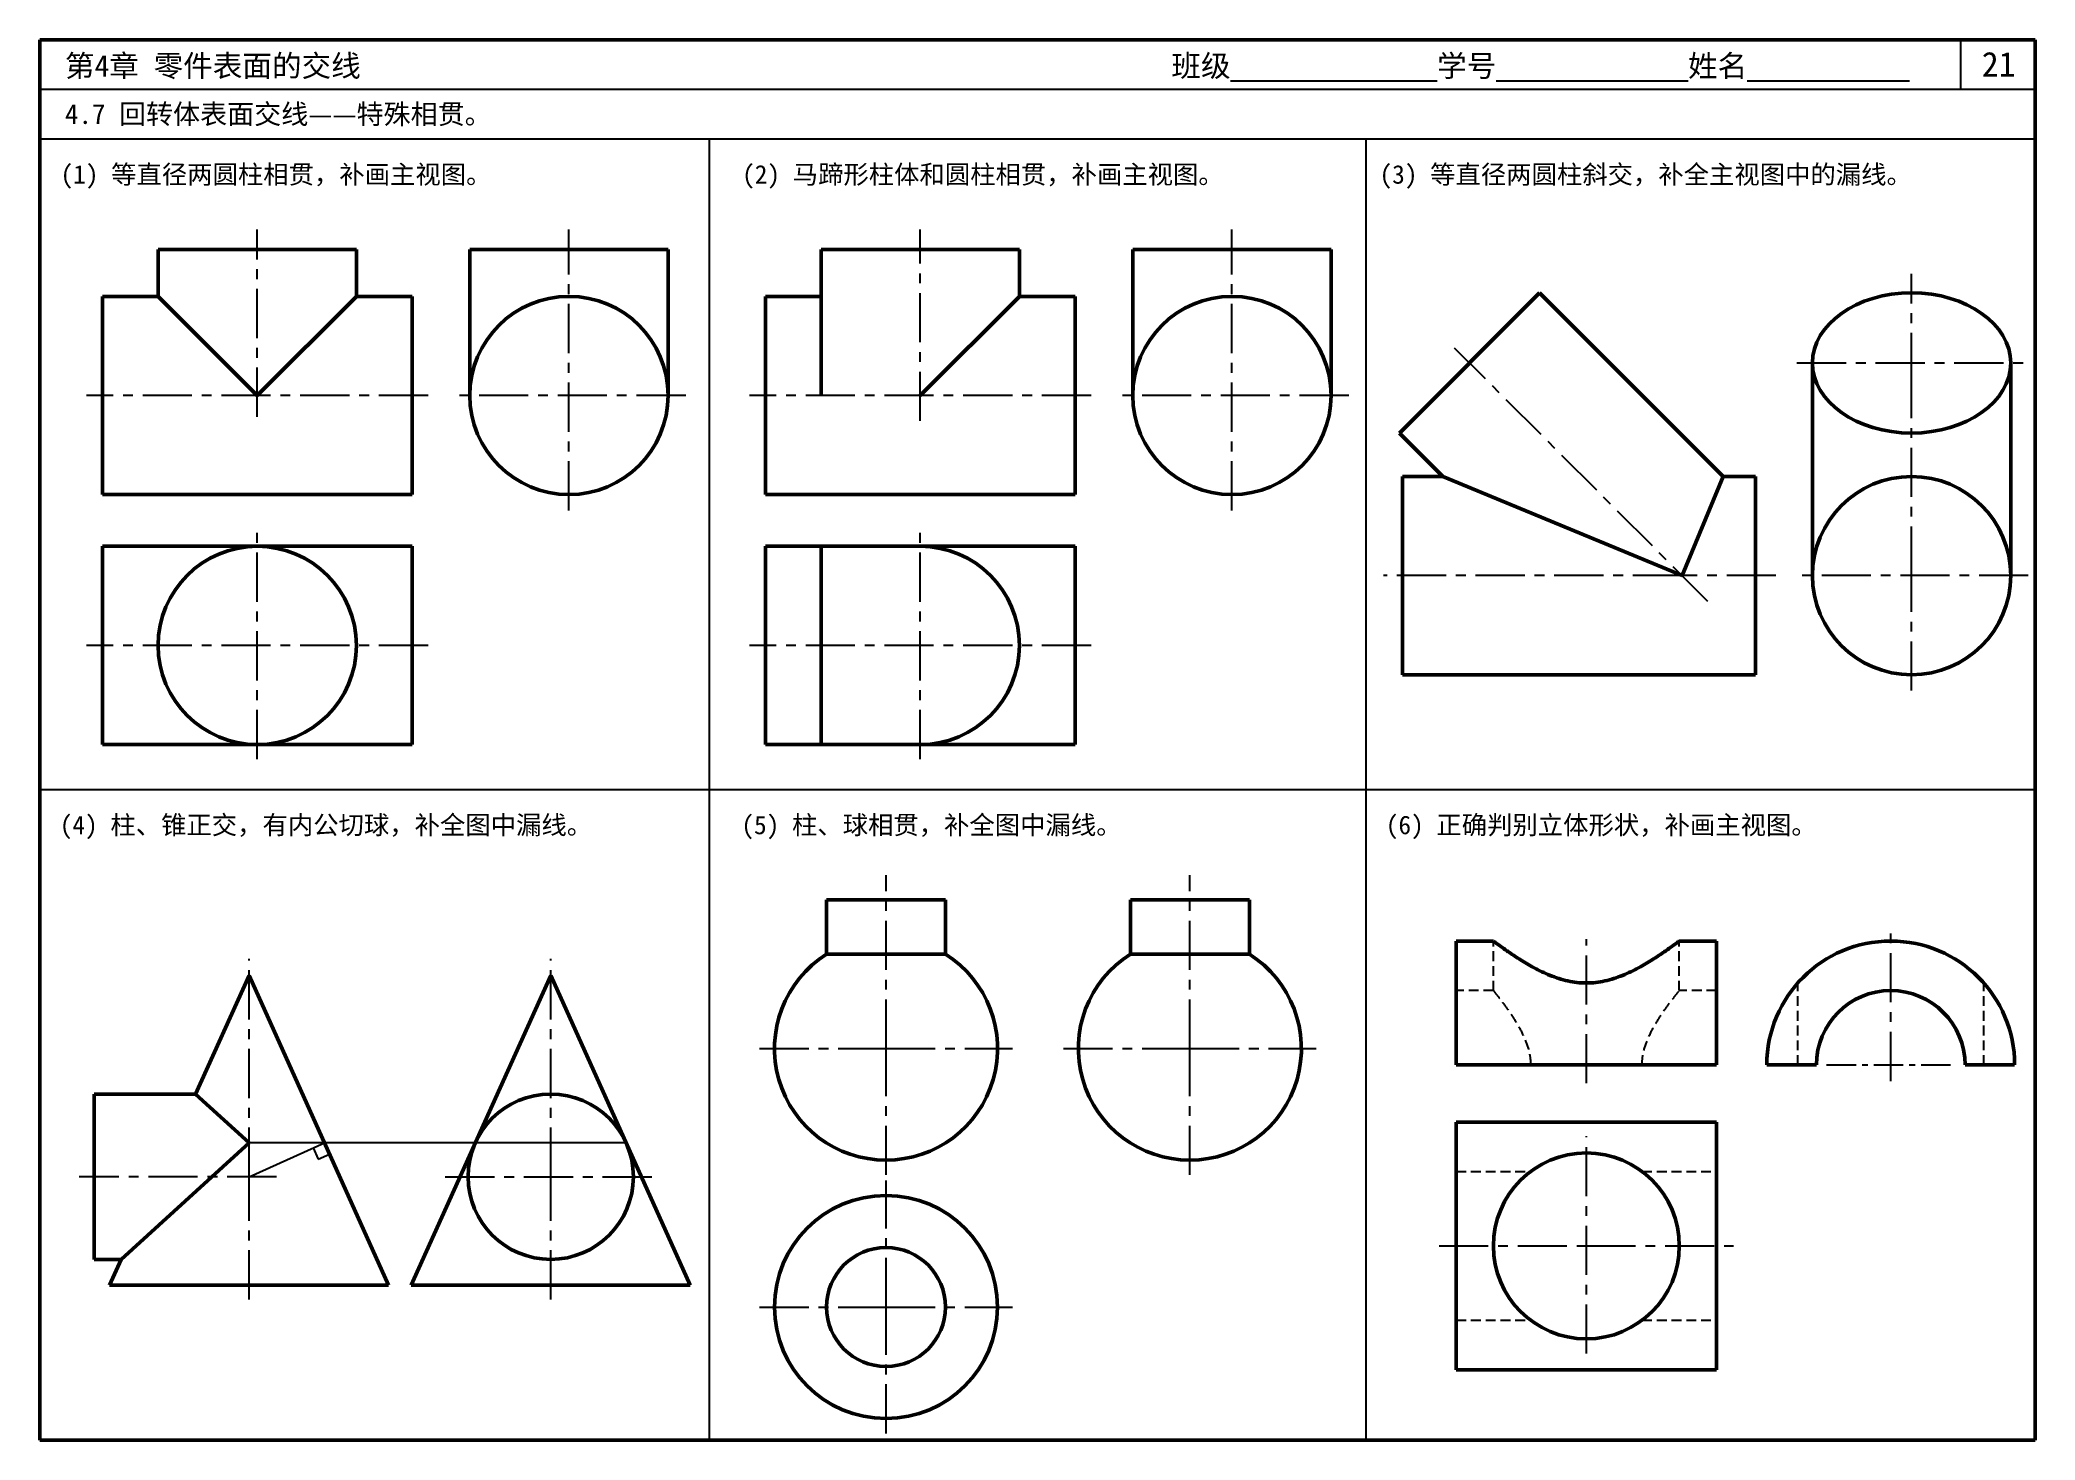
# Model space of a CAD drawing. Header units: millimetres. Extents: x 0 to 322, y 0 to 226.
import ezdxf

# ---------------------------------------------------------------- set-up
doc = ezdxf.new("R2010")
doc.units = ezdxf.units.MM
doc.header["$LTSCALE"] = 0.25
doc.linetypes.add('CENTER', pattern=[50.8, 31.75, -6.35, 6.35, -6.35])
doc.linetypes.add('HIDDEN', pattern=[9.525, 6.35, -3.175])
for name, color, linetype in [('点画线层', 7, 'CENTER'), ('答案', 1, 'Continuous'), ('虚线层', 7, 'HIDDEN')]:
    doc.layers.add(name, color=color, linetype=linetype)
doc.layers.add('粗实线层', color=7, linetype='Continuous', lineweight=50)
doc.styles.add('宋体', font='SimSun.ttf', dxfattribs={"height": 3.5})

msp = doc.modelspace()

# ---------------------------------------------------------------- linework, layer by layer
at = {"lineweight": 50}
for p, q in [((322, 226), (0, 226)), ((0, 226), (0, 0)), ((322, 0), (322, 226)), ((0, 0), (322, 0))]:
    msp.add_line(p, q, dxfattribs=at)
for p, q in [((310, 218), (310, 226)), ((322, 218), (0, 218)), ((322, 210), (0, 210)), ((108, 210), (108, 0)), ((214, 210), (214, 0)), ((0, 105), (322, 105))]:
    msp.add_line(p, q)
at = {"layer": '点画线层'}
for p, q in [((35.08, 165.17), (35.08, 195.38)), ((85.38, 150.06), (85.38, 195.38)), ((142.08, 164.49), (142.08, 195.38)), ((192.38, 150.06), (192.38, 195.38)), ((302.06, 170.78), (302.06, 188.23)), ((269.21, 135.36), (228.31, 176.26)), ((283.56, 173.86), (320.83, 173.86)), ((302.06, 139.53), (302.06, 170.78)), ((62.64, 168.61), (7.53, 168.61)), ((104.22, 168.61), (67.01, 168.61)), ((169.64, 168.61), (114.53, 168.61)), ((211.22, 168.61), (174.01, 168.61)), ((35.08, 109.91), (35.08, 146.88)), ((142.08, 109.91), (142.08, 146.88)), ((265.04, 139.53), (216.83, 139.53)), ((280.17, 139.53), (265.04, 139.53)), ((320.9, 139.53), (283.7, 139.53)), ((302.06, 120.98), (302.06, 139.53)), ((62.64, 128.26), (7.53, 128.26)), ((169.64, 128.26), (114.53, 128.26)), ((136.55, 63.19), (136.55, 91.2)), ((185.59, 63.19), (185.59, 91.2)), ((298.7, 57.96), (298.7, 83.1)), ((33.75, 42.51), (33.75, 77.7)), ((82.44, 42.51), (82.44, 77.7)), ((116.15, 63.19), (136.55, 63.19)), ((136.55, 63.19), (156.95, 63.19)), ((136.55, 42.79), (136.55, 63.19)), ((165.19, 63.19), (185.59, 63.19)), ((185.59, 63.19), (205.99, 63.19)), ((185.59, 42.79), (185.59, 63.19)), ((249.58, 13.96), (249.58, 49.08)), ((38.16, 42.51), (6.34, 42.51)), ((33.75, 22.7), (33.75, 42.51)), ((65.41, 42.51), (99.79, 42.51)), ((82.44, 22.7), (82.44, 42.51)), ((136.55, 21.48), (136.55, 41.88)), ((225.8, 31.34), (249.58, 31.34)), ((249.58, 31.34), (273.35, 31.34)), ((116.15, 21.48), (136.55, 21.48)), ((136.55, 21.48), (156.95, 21.48)), ((136.55, 1.08), (136.55, 21.48))]:
    msp.add_line(p, q, dxfattribs=at)
at = {"layer": '点画线层', "ltscale": 0.6}
msp.add_line((288.35, 60.55), (309.05, 60.55), dxfattribs=at)
at = {"layer": '答案', "lineweight": 50}
for p, q in [((19.08, 192.17), (51.08, 192.17)), ((19.08, 184.61), (19.08, 192.17)), ((51.08, 192.17), (51.08, 184.61)), ((126.08, 192.17), (158.08, 192.17)), ((126.08, 168.61), (126.08, 192.17)), ((158.08, 192.17), (158.08, 184.61)), ((10.08, 152.61), (10.08, 184.61)), ((19.08, 184.61), (10.08, 184.61)), ((19.08, 184.61), (35.08, 168.61)), ((35.08, 168.61), (51.08, 184.61)), ((60.08, 184.61), (51.08, 184.61)), ((60.08, 152.61), (60.08, 184.61)), ((117.08, 152.61), (117.08, 184.61)), ((126.08, 184.61), (117.08, 184.61)), ((158.08, 184.61), (142.08, 168.61)), ((167.08, 184.61), (158.08, 184.61)), ((167.08, 152.61), (167.08, 184.61)), ((265.04, 139.53), (226.41, 155.53)), ((271.67, 155.53), (265.04, 139.53)), ((60.08, 152.61), (10.08, 152.61)), ((167.08, 152.61), (117.08, 152.61)), ((228.58, 60.55), (228.58, 80.55)), ((234.58, 80.55), (228.58, 80.55)), ((270.58, 80.55), (264.58, 80.55)), ((270.58, 60.55), (270.58, 80.55)), ((126.95, 78.42), (146.15, 78.42)), ((175.99, 78.42), (195.19, 78.42)), ((228.58, 60.55), (270.58, 60.55)), ((25.13, 55.85), (33.75, 47.98)), ((33.75, 47.98), (13.12, 29.17))]:
    msp.add_line(p, q, dxfattribs=at)
at = {"layer": '答案', "linetype": 'HIDDEN'}
for p, q in [((234.58, 72.55), (234.58, 80.55)), ((264.58, 72.55), (264.58, 80.55)), ((234.58, 72.55), (228.58, 72.55)), ((270.58, 72.55), (264.58, 72.55))]:
    msp.add_line(p, q, dxfattribs=at)
at = {"layer": '答案', "linetype": 'CENTER'}
msp.add_line((249.58, 57.59), (249.58, 80.83), dxfattribs=at)
at = {"layer": '答案'}
for p, q in [((33.75, 42.51), (45.91, 47.98)), ((45.91, 47.98), (33.75, 47.98)), ((94.6, 47.98), (33.75, 47.98)), ((44.09, 47.16), (44.91, 45.34)), ((44.91, 45.34), (46.73, 46.16))]:
    msp.add_line(p, q, dxfattribs=at)
at = {"layer": '答案', "lineweight": 50}
msp.add_open_spline([(264.58, 80.55), (264.58, 80.55), (264.55, 80.53), (264.45, 80.45), (264.38, 80.4), (264.08, 80.17), (263.77, 79.95), (262.99, 79.39), (262.51, 79.05), (261.43, 78.3), (260.82, 77.9), (259.53, 77.1), (258.8, 76.66), (257.2, 75.8), (256.34, 75.38), (254.52, 74.65), (253.56, 74.33), (252.09, 74), (251.59, 73.92), (250.58, 73.81), (250.08, 73.78), (249.07, 73.78), (248.57, 73.81), (247.56, 73.92), (247.07, 74), (245.59, 74.33), (244.63, 74.65), (242.81, 75.38), (241.95, 75.8), (240.35, 76.66), (239.62, 77.1), (238.33, 77.9), (237.72, 78.3), (236.64, 79.05), (236.16, 79.39), (235.38, 79.95), (235.08, 80.17), (234.77, 80.4), (234.7, 80.45), (234.6, 80.53), (234.58, 80.55), (234.58, 80.55)], degree=3, knots=[23.91939, 23.91939, 23.91939, 23.91939, 25.398463, 25.398463, 26.877536, 26.877536, 29.835682, 29.835682, 32.793828, 32.793828, 35.751974, 35.751974, 38.773676, 38.773676, 41.795378, 41.795378, 44.817079, 44.817079, 46.32793, 46.32793, 47.838781, 47.838781, 49.349632, 49.349632, 50.860482, 50.860482, 53.882184, 53.882184, 56.903886, 56.903886, 59.925587, 59.925587, 62.883733, 62.883733, 65.841879, 65.841879, 68.800025, 68.800025, 70.279098, 70.279098, 71.758171, 71.758171, 71.758171, 71.758171], dxfattribs=at)
at = {"layer": '答案', "linetype": 'HIDDEN'}
for points, knots in [([(234.58, 72.55), (234.58, 72.55), (234.64, 72.47), (234.9, 72.14), (235.09, 71.9), (235.58, 71.27), (235.87, 70.89), (236.51, 70.02), (236.86, 69.54), (237.56, 68.51), (237.95, 67.93), (238.71, 66.65), (239.09, 65.97), (239.76, 64.52), (240.05, 63.76), (240.36, 62.57), (240.44, 62.17), (240.55, 61.37), (240.58, 60.96), (240.58, 60.55)], [-19.380895, -19.380895, -19.380895, -19.380895, -16.996552, -16.996552, -14.612209, -14.612209, -12.227866, -12.227866, -9.843523, -9.843523, -7.382642, -7.382642, -4.921761, -4.921761, -2.460881, -2.460881, -1.23044, -1.23044, 0, 0, 0, 0]), ([(258.58, 60.55), (258.58, 60.96), (258.6, 61.37), (258.71, 62.17), (258.79, 62.57), (259.1, 63.76), (259.39, 64.52), (260.06, 65.97), (260.44, 66.65), (261.2, 67.93), (261.59, 68.51), (262.29, 69.54), (262.64, 70.02), (263.28, 70.89), (263.58, 71.27), (264.06, 71.9), (264.25, 72.14), (264.51, 72.47), (264.58, 72.55), (264.58, 72.55)], [0, 0, 0, 0, 1.23044, 1.23044, 2.460881, 2.460881, 4.921761, 4.921761, 7.382642, 7.382642, 9.843523, 9.843523, 12.227866, 12.227866, 14.612209, 14.612209, 16.996552, 16.996552, 19.380895, 19.380895, 19.380895, 19.380895])]:
    msp.add_open_spline(points, degree=3, knots=knots, dxfattribs=at)
at = {"layer": '粗实线层'}
for p, q in [((69.38, 192.17), (101.38, 192.17)), ((69.38, 168.61), (69.38, 192.17)), ((101.38, 192.17), (101.38, 168.61)), ((176.38, 192.17), (208.38, 192.17)), ((176.38, 168.61), (176.38, 192.17)), ((208.38, 192.17), (208.38, 168.61)), ((219.4, 162.54), (242.03, 185.17)), ((271.67, 155.53), (242.03, 185.17)), ((286.06, 139.53), (286.06, 173.86)), ((318.06, 173.86), (318.06, 139.53)), ((226.41, 155.53), (219.4, 162.54)), ((219.9, 123.53), (219.9, 155.53)), ((226.41, 155.53), (219.9, 155.53)), ((276.9, 155.53), (271.67, 155.53)), ((276.9, 123.53), (276.9, 155.53)), ((60.08, 144.26), (10.08, 144.26)), ((10.08, 112.26), (10.08, 144.26)), ((60.08, 112.26), (60.08, 144.26)), ((117.08, 112.26), (117.08, 144.26)), ((167.08, 144.26), (117.08, 144.26)), ((126.08, 112.26), (126.08, 144.26)), ((167.08, 112.26), (167.08, 144.26)), ((276.9, 123.53), (219.9, 123.53)), ((60.08, 112.26), (10.08, 112.26)), ((167.08, 112.26), (117.08, 112.26)), ((126.95, 87.19), (146.15, 87.19)), ((126.95, 78.42), (126.95, 87.19)), ((146.15, 78.42), (146.15, 87.19)), ((175.99, 87.19), (195.19, 87.19)), ((175.99, 78.42), (175.99, 87.19)), ((195.19, 78.42), (195.19, 87.19)), ((33.75, 75.01), (25.13, 55.85)), ((33.75, 75.01), (56.25, 25.01)), ((82.44, 75.01), (59.94, 25.01)), ((82.44, 75.01), (104.94, 25.01)), ((278.7, 60.55), (286.7, 60.55)), ((310.7, 60.55), (318.7, 60.55)), ((25.13, 55.85), (8.75, 55.85)), ((8.75, 29.17), (8.75, 55.85)), ((228.58, 11.34), (228.58, 51.34)), ((228.58, 51.34), (270.58, 51.34)), ((270.58, 11.34), (270.58, 51.34)), ((13.12, 29.17), (8.75, 29.17)), ((13.12, 29.17), (11.25, 25.01)), ((11.25, 25.01), (56.25, 25.01)), ((59.94, 25.01), (104.94, 25.01)), ((228.58, 11.34), (270.58, 11.34))]:
    msp.add_line(p, q, dxfattribs=at)
for centre, radius in [((85.38, 168.61), 16), ((192.38, 168.61), 16), ((302.06, 139.53), 16), ((35.08, 128.26), 16), ((82.44, 42.51), 13.34), ((249.58, 31.34), 15), ((136.55, 21.48), 18), ((136.55, 21.48), 9.6)]:
    msp.add_circle(centre, radius, dxfattribs=at)
for centre, radius, start, end in [((142.08, 128.26), 16, 270, 90), ((298.7, 60.55), 20, 0, 180), ((136.55, 63.19), 18, 122.231, 57.769), ((185.59, 63.19), 18, 122.231, 57.769), ((298.7, 60.55), 12, 0, 180)]:
    msp.add_arc(centre, radius, start, end, dxfattribs=at)
msp.add_ellipse((302.06, 173.86), major_axis=(-16, 0), ratio=0.707107, dxfattribs=at)
at = {"layer": '虚线层'}
for p, q in [((283.7, 60.55), (283.7, 73.78)), ((313.7, 60.55), (313.7, 73.78)), ((228.58, 43.34), (240.58, 43.34)), ((258.58, 43.34), (270.58, 43.34)), ((228.58, 19.34), (240.58, 19.34)), ((258.58, 19.34), (270.58, 19.34))]:
    msp.add_line(p, q, dxfattribs=at)

# ---------------------------------------------------------------- texts
at = {"style": '宋体'}
for s, height, p in [('第4章 零件表面的交线', 3.5, (4.05, 220.07)), ('班级%%U              %%U学号%%U             %%U姓名%%U           ', 3.5, (182.61, 220.07)), ('21', 4, (313.4, 220.07)), ('4.7 回转体表面交线——特殊相贯。', 3.2, (4.05, 212.43)), ('(1) 等直径两圆柱相贯，补画主视图。', 3, (3.33, 202.79)), ('(2) 马蹄形柱体和圆柱相贯，补画主视图。', 3, (113.33, 202.79)), ('(3) 等直径两圆柱斜交，补全主视图中的漏线。', 3, (216.2, 202.79)), ('(4) 柱、锥正交，有内公切球，补全图中漏线。', 3, (3.21, 97.79)), ('(5) 柱、球相贯，补全图中漏线。', 3, (113.21, 97.79)), ('(6) 正确判别立体形状，补画主视图。', 3, (217.21, 97.79))]:
    msp.add_text(s, height=height, dxfattribs=at).set_placement(p)

doc.saveas('drawing.dxf')
